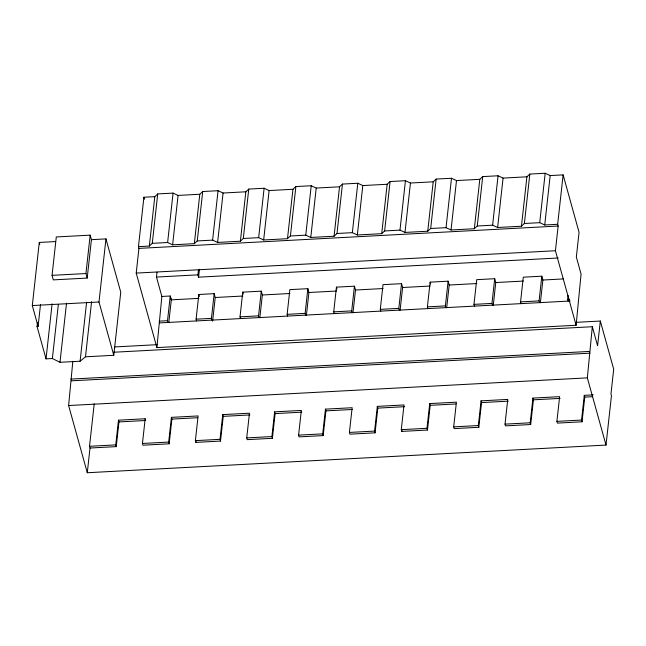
<?xml version="1.0" encoding="UTF-8"?>
<svg xmlns="http://www.w3.org/2000/svg" width="646" height="646" viewBox="0 0 646 646"><rect width="100%" height="100%" fill="white"/><g stroke="black" fill="none" stroke-linecap="round" stroke-linejoin="round"><path stroke-width="0.97" d="M37.476 322.475L37.032 326.48L38.09 326.424L32.3 305.558L39.269 242.452L55.629 241.58M38.09 326.424L40.528 304.387M52.06 275.349L56.299 236.953L90.174 235.144L91.433 239.674L87.194 278.071L53.319 279.88L52.06 275.349L85.934 273.541L87.194 278.071M91.433 239.674L105.96 238.899L120.754 292.194L113.785 355.292L85.498 356.802L80.096 361.227L59.989 362.293L52.374 358.53L46.027 358.861L52.108 303.773M52.374 358.53L58.35 304.436M59.989 362.293L66.514 303.2M576.151 322.33L600.328 321.046L613.7 369.213L610.971 393.923L611.455 395.659L606.005 445.07L87.275 472.735L68.621 405.535L72.828 361.3M85.934 273.541L90.174 235.144M80.096 361.227L86.621 302.126M85.498 356.802L91.579 301.714M113.785 355.292L98.991 301.997L105.96 238.899M87.275 472.735L90.004 448.025L89.519 446.289L94.211 403.798M90.004 448.025L116.24 446.628L115.755 444.892L118.484 420.183L145.18 418.761L145.665 420.498M116.24 446.628L118.969 421.927L118.484 420.183M138.454 246.651L143.905 197.24L154.798 196.659L157.721 193.929L173.071 193.106L178.078 195.415L199.792 194.26L202.715 191.531L218.065 190.707L223.072 193.017L245.835 191.797L248.767 189.076L264.117 188.252L269.116 190.562L292.945 189.286L295.876 186.557L311.219 185.741L316.225 188.051L339.53 186.807L342.453 184.078L357.803 183.254L362.81 185.564L387.164 184.263L390.087 181.534L405.438 180.719L410.444 183.02L433.216 181.809L436.139 179.079L451.489 178.264L456.496 180.565L479.792 179.322L482.715 176.6L498.066 175.777L503.072 178.086L526.902 176.81L529.825 174.081L545.176 173.265L550.182 175.575L563.118 174.88L579.066 232.326L576.337 257.027L581.077 274.098L576.111 325.253L156.897 347.605L136.209 273.096L138.938 248.387L138.454 246.651L149.339 246.069L152.27 243.34L167.621 242.516L172.619 244.826L194.333 243.671L197.256 240.942L212.607 240.118L217.613 242.428L240.385 241.208L243.308 238.479L258.658 237.663L263.665 239.973L287.494 238.697L290.417 235.968L305.768 235.152L310.774 237.462L334.071 236.218L336.994 233.489L352.345 232.665L357.351 234.974L381.713 233.674L384.636 230.945L399.987 230.129L404.994 232.431L427.757 231.22L430.688 228.49L446.039 227.675L451.037 229.976L474.342 228.732L477.265 226.003L492.615 225.188L497.622 227.497L521.451 226.221L524.374 223.492L539.725 222.676L544.731 224.986L557.668 224.291L558.152 226.035L555.423 250.737L576.111 325.253M149.339 246.069L154.798 196.659M152.27 243.34L157.721 193.929M156.897 347.605L161.863 296.457L156.477 277.061L157.026 272.119M593.173 394.868L584.283 395.344L584.759 397.088L582.038 421.79L557.385 423.106L556.9 421.362L559.63 396.66L532.934 398.081L533.418 399.826L530.689 424.527L505.511 425.875L505.027 424.131L507.756 399.422L481.06 400.851L481.545 402.587L478.823 427.297L454.17 428.613L453.686 426.869L456.415 402.159L429.719 403.589L430.204 405.325L427.474 430.034L401.772 431.407L401.287 429.663L404.008 404.961L377.321 406.382L377.805 408.119L375.076 432.828L349.898 434.169L349.413 432.432L352.143 407.723L325.447 409.144L325.931 410.888L323.202 435.59L299.082 436.882L298.597 435.138L301.327 410.436L274.631 411.857L275.115 413.602L272.386 438.303L247.208 439.643L246.724 437.907L249.453 413.198L222.757 414.619L223.241 416.363L220.512 441.073L195.867 442.381L195.383 440.645L198.112 415.935L171.416 417.364L171.901 419.101L169.171 443.81L142.936 445.207L142.451 443.463L145.18 418.761M167.621 242.516L173.071 193.106M172.619 244.826L178.078 195.415M167.992 322.459L167.508 320.715L170.237 296.013L161.863 296.457M168.792 322.572L171.303 299.841L170.722 297.749M169.171 443.81L168.687 442.066L171.416 417.364M194.333 243.671L199.792 194.26M197.256 240.942L202.715 191.531M558.209 257.996L198.564 277.174L197.918 274.849L198.459 269.907M198.564 277.174L199.436 269.269M196.578 320.933L196.093 319.189L198.823 294.487L214.173 293.664L215.231 297.499L212.615 321.215M212.607 240.118L218.065 190.707M217.613 242.428L223.072 193.017M195.867 442.381L196.085 440.41M211.928 320.117L211.444 318.373L214.173 293.664M240.385 241.208L245.835 191.797M220.512 441.073L220.036 439.328L222.757 414.619M243.308 238.479L248.767 189.076M240.506 318.591L240.021 316.847L242.751 292.145L261.275 291.152L262.341 294.988L259.829 317.711M258.658 237.663L264.117 188.252M263.665 239.973L269.116 190.562M259.038 317.598L258.553 315.862L261.275 291.152M287.494 238.697L292.945 189.286M290.417 235.968L295.876 186.557M272.386 438.303L271.901 436.559L274.631 411.857M287.615 316.08L287.131 314.336L289.86 289.634L307.859 288.673L308.917 292.501L306.414 315.232M305.768 235.152L311.219 185.741M310.774 237.462L316.225 188.051M305.615 315.119L305.13 313.375L307.859 288.673M334.071 236.218L339.53 186.807M336.994 233.489L342.453 184.078M334.2 313.593L333.716 311.848L336.437 287.147L354.436 286.186L355.502 290.022L352.991 312.745M323.202 435.59L322.717 433.854L325.447 409.144M352.345 232.665L357.803 183.254M357.351 234.974L362.81 185.564M352.191 312.632L351.707 310.896L354.436 286.186M381.713 233.674L387.164 184.263M384.636 230.945L390.087 181.534M380.777 311.106L380.292 309.369L383.021 284.66L401.546 283.675L402.611 287.502L400.1 310.233M375.076 432.828L374.591 431.084L377.321 406.382M399.987 230.129L405.438 180.719M404.994 232.431L410.444 183.02M399.301 310.12L398.816 308.384L401.546 283.675M401.772 431.407L401.99 429.428M427.757 231.22L433.216 181.809M430.688 228.49L436.139 179.079M427.886 308.594L427.402 306.858L430.131 282.149L448.122 281.188L449.188 285.023L446.677 307.754M446.039 227.675L451.489 178.264M427.474 430.034L426.99 428.29L429.719 403.589M451.037 229.976L456.496 180.565M445.877 307.641L445.401 305.897L448.122 281.188M474.342 228.732L479.792 179.322M477.265 226.003L482.715 176.6M474.463 306.115L473.978 304.371L476.708 279.67L494.707 278.709L495.765 282.536L493.261 305.267M492.615 225.188L498.066 175.777M497.622 227.497L503.072 178.086M478.823 427.297L478.339 425.553L481.06 400.851M492.462 305.154L491.977 303.41L494.707 278.709M521.451 226.221L526.902 176.81M524.374 223.492L529.825 174.081M521.039 303.628L520.563 301.892L523.284 277.182L541.816 276.197L542.874 280.025L540.371 302.756M539.725 222.676L545.176 173.265M544.731 224.986L550.182 175.575M539.572 302.643L539.087 300.899L541.816 276.197M530.689 424.527L530.213 422.791L532.934 398.081M557.668 224.291L563.118 174.88M568.149 301.117L567.664 299.381L568.109 295.424M582.038 421.79L581.553 420.053L584.283 395.344M606.005 445.07L587.343 377.87L592.317 326.723L113.882 352.231M600.328 321.046L597.598 345.747L592.317 326.723M138.938 248.387L558.152 226.035M136.209 273.096L555.423 250.737M156.477 277.061L197.918 274.849M32.3 305.558L98.991 301.997M198.895 298.371L171.303 299.841L170.237 296.013M215.231 297.499L242.831 296.03M262.341 294.988L289.941 293.51M308.917 292.501L336.518 291.031M355.502 290.022L383.094 288.544M402.611 287.502L430.204 286.033M449.188 285.023L476.788 283.554M495.765 282.536L523.365 281.067M542.874 280.025L563.57 278.919M159.134 321.159L167.508 320.715M196.093 319.189L211.444 318.373M240.021 316.847L258.553 315.862M287.131 314.336L305.13 313.375M333.716 311.848L351.707 310.896M380.292 309.369L398.816 308.384M427.402 306.858L445.401 305.897M473.978 304.371L491.977 303.41M520.563 301.892L539.087 300.899M567.664 299.381L569.611 299.276M159.619 322.903L570.095 301.012M114.843 346.934L157.148 344.673M70.866 379.089L589.588 351.424M71.351 380.825L590.073 353.168M68.621 405.535L587.343 377.87M118.969 421.927L144.672 420.554M171.901 419.101L197.603 417.728M223.241 416.363L249.937 414.942M275.115 413.602L301.811 412.172M325.931 410.888L352.619 409.467M377.805 408.119L404.493 406.697M430.204 405.325L455.906 403.96M481.545 402.587L508.24 401.166M533.418 399.826L560.114 398.396M584.759 397.088L592.673 396.66M89.519 446.289L115.755 444.892M142.451 443.463L168.687 442.066M195.383 440.645L220.036 439.328M246.724 437.907L271.901 436.559M298.597 435.138L322.717 433.854M349.413 432.432L374.591 431.084M401.287 429.663L426.99 428.29M453.686 426.869L478.339 425.553M505.027 424.131L530.213 422.791M556.9 421.362L581.553 420.053M430.131 282.149L430.664 284.062M336.437 287.147L336.97 289.061M242.751 292.145L243.284 294.059M198.823 294.487L199.348 296.401M143.905 197.24L144.446 199.162M39.269 242.452L39.794 244.35M37.032 326.48L46.027 358.861"/></g></svg>
